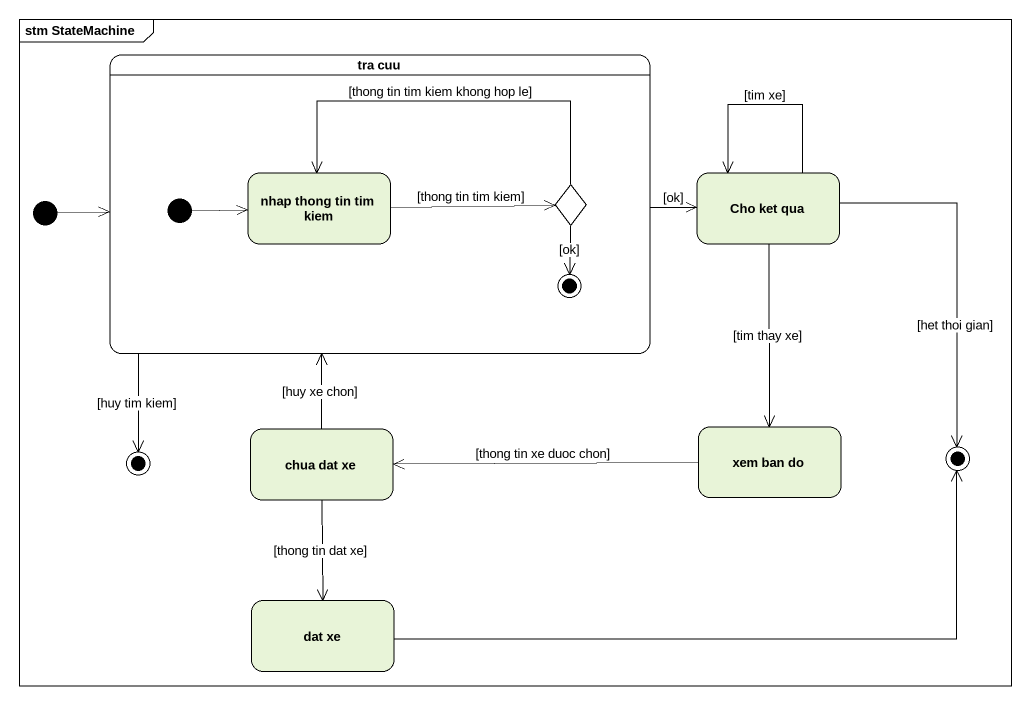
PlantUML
@startuml
mainframe stm StateMachine
hide empty description
state "tra cuu" as tra_cuu {
  state "nhap thong tin tim kiem" as nhap_thong_tin_tim_kiem
  state choice1 <<choice>>
  [*] -right-> nhap_thong_tin_tim_kiem
  choice1 --> [*] : [ok]
}
state "Cho ket qua" as Cho_ket_qua
state "chua dat xe" as chua_dat_xe
state "xem ban do" as xem_ban_do
state final2 <<end>>
state final3 <<end>>
state "dat xe" as dat_xe
[*] -right-> tra_cuu
tra_cuu -right-> Cho_ket_qua : [ok]
tra_cuu --> final2 : [huy tim kiem]
nhap_thong_tin_tim_kiem -right-> choice1 : [thong tin tim kiem]
choice1 -left-> nhap_thong_tin_tim_kiem : [thong tin tim kiem khong hop le]
Cho_ket_qua --> Cho_ket_qua : [tim xe]
Cho_ket_qua --> xem_ban_do : [tim thay xe]
Cho_ket_qua --> final3 : [het thoi gian]
chua_dat_xe -up-> tra_cuu : [huy xe chon]
chua_dat_xe --> dat_xe : [thong tin dat xe]
xem_ban_do -left-> chua_dat_xe : [thong tin xe duoc chon]
dat_xe -right-> final3
@enduml
